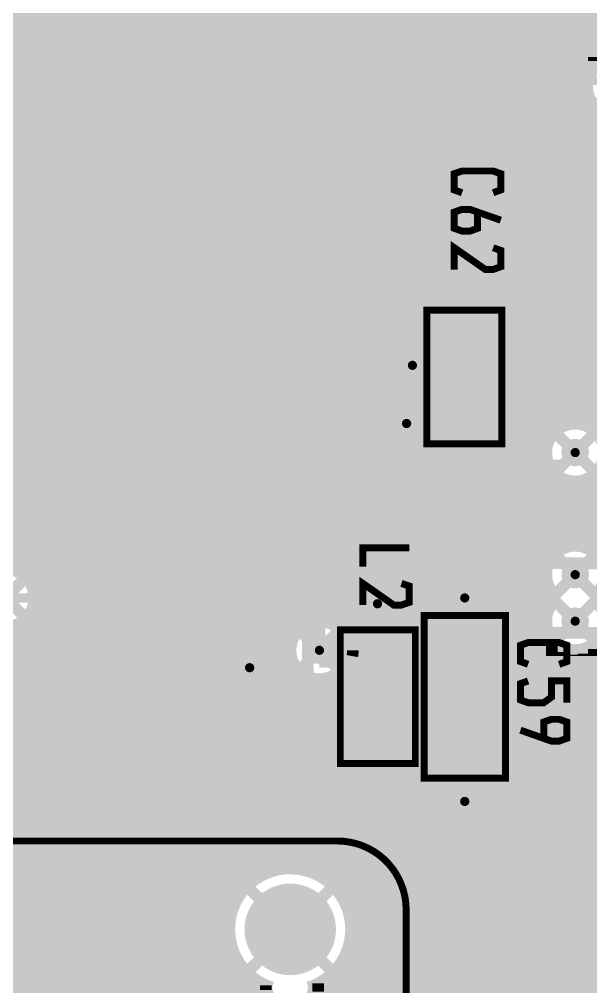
# Model space of a CAD drawing. Extents: x -11 to 221, y -93 to 178.
# Drawn here: x 133.14 to 145.63, y 63.52 to 84.65 of the extents above; entities that cross this region are included whole.
import ezdxf

# ---------------------------------------------------------------- set-up
doc = ezdxf.new("R2010")
doc.units = 0
doc.header["$MEASUREMENT"] = 0
doc.layers.get('0').update_dxf_attribs({"linetype": 'CONTINUOUS'})
for name, color, linetype in [('26-349-0_BOT', 7, 'CONTINUOUS'), ('26-349-0_DRD', 7, 'CONTINUOUS'), ('26-349-0_DRL', 2, 'CONTINUOUS'), ('26-349-0_IN1', 3, 'CONTINUOUS'), ('26-349-0_IN2', 5, 'CONTINUOUS'), ('26-349-0_SMB', 10, 'CONTINUOUS'), ('26-349-0_SMT', 14, 'CONTINUOUS'), ('26-349-0_SPT', 9, 'CONTINUOUS'), ('26-349-0_SST', 12, 'CONTINUOUS'), ('26-349-0_TOP', 11, 'CONTINUOUS'), ('THRUHOLE_TAP', 15, 'CONTINUOUS')]:
    doc.layers.add(name, color=color, linetype=linetype)

# ---------------------------------------------------------------- blocks, each defined once
blk = doc.blocks.new('ROUND_2')
at = {"const_width": 0.99949}
blk.add_lwpolyline([(-0.499744, 0, 1), (0.499744, 0, 1)], format="xyb", close=True, dxfattribs=at)
blk = doc.blocks.new('ROUND_78')
at = {"const_width": 0.29972}
blk.add_lwpolyline([(-0.14986, 0, 1), (0.14986, 0, 1)], format="xyb", close=True, dxfattribs=at)
blk = doc.blocks.new('ROUND_82')
at = {"const_width": 0.29972}
blk.add_lwpolyline([(-0.14986, 0, 1), (0.14986, 0, 1)], format="xyb", close=True, dxfattribs=at)
blk = doc.blocks.new('ROUND_96')
at = {"const_width": 0.50038}
blk.add_lwpolyline([(-0.25019, 0, 1), (0.25019, 0, 1)], format="xyb", close=True, dxfattribs=at)
blk = doc.blocks.new('ROUND_101')
at = {"const_width": 0.10033}
blk.add_lwpolyline([(-0.050164, 0, 1), (0.050164, 0, 1)], format="xyb", close=True, dxfattribs=at)
blk = doc.blocks.new('ROUND_102')
at = {"const_width": 0.10033}
blk.add_lwpolyline([(-0.050164, 0, 1), (0.050164, 0, 1)], format="xyb", close=True, dxfattribs=at)
blk = doc.blocks.new('ROUND_83')
at = {"const_width": 0.29972}
blk.add_lwpolyline([(-0.14986, 0, 1), (0.14986, 0, 1)], format="xyb", close=True, dxfattribs=at)
blk = doc.blocks.new('RECTANGLE_3')
blk.add_solid([(0.4826, 0.4064), (0.4826, -0.4064), (-0.4826, 0.4064), (-0.4826, -0.4064)])
blk = doc.blocks.new('RECTANGLE_5')
blk.add_solid([(0.63627, 0.51308), (0.63627, -0.51308), (-0.63627, 0.51308), (-0.63627, -0.51308)])
blk = doc.blocks.new('ROUND_88')
at = {"const_width": 0.10033}
blk.add_lwpolyline([(-0.050164, 0, 1), (0.050164, 0, 1)], format="xyb", close=True, dxfattribs=at)
blk = doc.blocks.new('ROUND_90')
at = {"const_width": 0.50038}
blk.add_lwpolyline([(-0.25019, 0, 1), (0.25019, 0, 1)], format="xyb", close=True, dxfattribs=at)

msp = doc.modelspace()

# ---------------------------------------------------------------- linework, layer by layer
at = {"layer": '26-349-0_BOT', "const_width": 0.2032}
for points in [[(86.106, 83.947), (86.614, 84.455), (150.622, 84.455), (150.749, 84.328)], [(148.8694, 78.232), (148.844, 78.232), (146.177, 80.899), (104.394, 80.899), (104.267, 81.026), (83.8454, 81.026), (80.9752, 83.8962)], [(156.972, 82.296), (151.892, 82.296), (150.241, 83.947), (90.551, 83.947), (89.789, 83.185)], [(159.131, 79.629), (149.606, 79.629), (147.32, 81.915), (114.681, 81.915), (113.157, 83.439), (95.631, 83.439), (95.758, 83.312)], [(119.253, 83.312), (146.177, 83.312), (146.177, 83.185)], [(157.226, 78.486), (149.86, 78.486), (146.939, 81.407), (114.3, 81.407), (112.776, 82.931), (112.776, 82.804)], [(156.337, 77.47), (148.59, 77.47), (145.669, 80.391), (103.505, 80.391)], [(156.337, 76.581), (148.463, 76.581), (145.161, 79.883), (104.14, 79.883), (103.886, 79.629), (94.615, 79.629)], [(145.288, 75.184), (145.034, 74.93), (131.318, 74.93), (130.683, 74.295), (84.455, 74.295), (83.82, 73.66)], [(149.479, 74.041), (149.352, 74.041), (148.844, 73.533), (146.05, 73.533), (145.161, 74.422), (131.445, 74.422), (130.81, 73.787), (85.344, 73.787), (84.455, 72.898)], [(85.09, 72.39), (85.979, 73.279), (130.937, 73.279), (131.572, 73.914), (145.034, 73.914), (146.304, 72.644), (148.971, 72.644), (149.479, 73.152)], [(128.524, 72.644), (130.937, 72.644), (131.445, 73.152), (144.653, 73.152), (145.288, 72.517)], [(127.635, 72.009), (130.937, 72.009), (131.572, 72.644), (144.145, 72.644), (145.288, 71.501)], [(148.971, 71.628), (148.209, 70.866), (140.97, 70.866), (139.7, 72.136), (133.477, 72.136), (133.35, 72.009), (132.842, 72.009)], [(153.924, 71.501), (149.86, 71.501), (147.193, 68.834), (81.28, 68.834)], [(139.7, 70.866), (139.954, 70.866), (140.462, 70.358), (147.32, 70.358), (147.447, 70.231)], [(94.869, 67.818), (142.24, 67.818), (142.748, 68.326), (151.384, 68.326), (152.019, 67.691)], [(85.725, 66.929), (143.129, 66.929), (144.018, 67.818), (149.733, 67.818), (151.384, 66.167)]]:
    msp.add_lwpolyline(points, dxfattribs=at)
at = {"layer": '26-349-0_DRD', "const_width": 0.254}
for points in [[(144.907, 84.455), (144.907, 81.915)], [(147.447, 84.455), (144.907, 84.455)], [(147.447, 84.455), (144.907, 81.915)], [(147.447, 81.915), (144.907, 84.455)], [(144.907, 81.915), (147.447, 81.915)], [(140.462, 78.359), (140.462, 75.819)], [(143.002, 78.359), (140.462, 78.359)], [(143.002, 78.359), (140.462, 75.819)], [(143.002, 75.819), (140.462, 78.359)], [(143.002, 75.819), (143.002, 78.359)], [(140.335, 77.089), (140.335, 74.549)], [(142.875, 77.089), (140.335, 77.089)], [(142.875, 77.089), (140.335, 74.549)], [(142.875, 74.549), (140.335, 77.089)], [(142.875, 74.549), (142.875, 77.089)], [(144.018, 76.454), (144.018, 73.914)], [(146.558, 76.454), (144.018, 76.454)], [(146.558, 76.454), (144.018, 73.914)], [(146.558, 73.914), (144.018, 76.454)], [(140.462, 75.819), (143.002, 75.819)], [(140.335, 74.549), (142.875, 74.549)], [(144.018, 73.914), (146.558, 73.914)], [(144.018, 73.787), (144.018, 71.247)], [(146.558, 73.787), (144.018, 73.787)], [(146.558, 73.787), (144.018, 71.247)], [(146.558, 71.247), (144.018, 73.787)], [(134.112, 73.279), (131.572, 73.279)], [(134.112, 73.279), (131.572, 70.739)], [(134.112, 70.739), (131.572, 73.279)], [(134.112, 70.739), (134.112, 73.279)], [(141.605, 73.279), (141.605, 70.739)], [(144.145, 73.279), (141.605, 73.279)], [(144.145, 73.279), (141.605, 70.739)], [(144.145, 70.739), (141.605, 73.279)], [(141.605, 73.279), (141.605, 70.739)], [(144.145, 73.279), (141.605, 73.279)], [(144.145, 73.279), (141.605, 70.739)], [(144.145, 70.739), (141.605, 73.279)], [(141.605, 73.279), (141.605, 70.739)], [(144.145, 73.279), (141.605, 73.279)], [(144.145, 73.279), (141.605, 70.739)], [(144.145, 70.739), (141.605, 73.279)], [(144.145, 70.739), (144.145, 73.279)], [(144.145, 70.739), (144.145, 73.279)], [(144.145, 70.739), (144.145, 73.279)], [(139.7, 73.152), (139.7, 70.612)], [(142.24, 73.152), (139.7, 73.152)], [(142.24, 73.152), (139.7, 70.612)], [(142.24, 70.612), (139.7, 73.152)], [(142.24, 70.612), (142.24, 73.152)], [(144.018, 72.771), (144.018, 70.231)], [(146.558, 72.771), (144.018, 72.771)], [(146.558, 72.771), (144.018, 70.231)], [(146.558, 70.231), (144.018, 72.771)], [(138.43, 72.136), (138.43, 69.596)], [(140.97, 72.136), (138.43, 72.136)], [(140.97, 72.136), (138.43, 69.596)], [(140.97, 69.596), (138.43, 72.136)], [(140.97, 69.596), (140.97, 72.136)], [(136.906, 71.755), (136.906, 69.215)], [(139.446, 71.755), (136.906, 71.755)], [(139.446, 71.755), (136.906, 69.215)], [(139.446, 69.215), (136.906, 71.755)], [(136.906, 71.755), (136.906, 69.215)], [(139.446, 71.755), (136.906, 71.755)], [(139.446, 71.755), (136.906, 69.215)], [(139.446, 69.215), (136.906, 71.755)], [(139.446, 69.215), (139.446, 71.755)], [(139.446, 69.215), (139.446, 71.755)], [(144.018, 71.247), (146.558, 71.247)], [(131.572, 70.739), (134.112, 70.739)], [(141.605, 70.739), (144.145, 70.739)], [(141.605, 70.739), (144.145, 70.739)], [(141.605, 70.739), (144.145, 70.739)], [(139.7, 70.612), (142.24, 70.612)], [(144.018, 70.231), (146.558, 70.231)], [(138.43, 69.596), (140.97, 69.596)], [(136.906, 69.215), (139.446, 69.215)], [(136.906, 69.215), (139.446, 69.215)], [(141.605, 68.834), (141.605, 66.294)], [(144.145, 68.834), (141.605, 68.834)], [(144.145, 68.834), (141.605, 66.294)], [(144.145, 66.294), (141.605, 68.834)], [(141.605, 68.834), (141.605, 66.294)], [(144.145, 68.834), (141.605, 68.834)], [(144.145, 68.834), (141.605, 66.294)], [(144.145, 66.294), (141.605, 68.834)], [(144.145, 66.294), (144.145, 68.834)], [(144.145, 66.294), (144.145, 68.834)], [(141.605, 66.294), (144.145, 66.294)], [(141.605, 66.294), (144.145, 66.294)], [(139.06246, 65.405), (138.42746, 64.77)], [(139.69746, 64.77), (139.06246, 65.405)], [(138.42746, 64.77), (139.06246, 64.135)], [(139.06246, 64.135), (139.69746, 64.77)]]:
    msp.add_lwpolyline(points, dxfattribs=at)
at = {"layer": '26-349-0_IN1', "const_width": 0.254}
for points in [[(134.5184, 103.94188), (134.5184, 51.562)], [(134.747, 103.94188), (134.747, 51.562)], [(134.9756, 103.93934), (134.9756, 51.562)], [(135.2042, 103.93934), (135.2042, 51.562)], [(135.4328, 103.93934), (135.4328, 51.562)], [(135.6614, 103.93934), (135.6614, 51.562)], [(135.89, 103.93934), (135.89, 51.562)], [(136.1186, 103.93934), (136.1186, 51.562)], [(136.3472, 103.93934), (136.3472, 51.562)], [(136.5758, 103.9368), (136.5758, 51.562)], [(136.8044, 103.9368), (136.8044, 51.562)], [(137.033, 103.9368), (137.033, 51.562)], [(137.2616, 103.9368), (137.2616, 51.562)], [(137.4902, 103.9368), (137.4902, 51.562)], [(137.7188, 103.9368), (137.7188, 65.2653)], [(137.9474, 103.9368), (137.9474, 65.66916)], [(138.176, 103.9368), (138.176, 65.89522)], [(138.4046, 101.53904), (138.4046, 66.04254)], [(138.6332, 101.26218), (138.6332, 66.13652)], [(138.8618, 101.15042), (138.8618, 66.18732)], [(134.2898, 99.72802), (134.2898, 51.562)], [(134.0612, 93.92158), (134.0612, 51.562)], [(133.1468, 93.70822), (133.1468, 72.67448)], [(133.8326, 93.72092), (133.8326, 51.562)], [(133.3754, 93.6371), (133.3754, 72.50938)], [(133.604, 93.63964), (133.604, 51.562)], [(139.065, 84.963), (139.065, 71.22922)], [(139.065, 84.709), (82.3468, 84.709)], [(139.065, 84.4804), (86.60638, 84.4804)], [(139.065, 84.2518), (86.77148, 84.2518)], [(139.065, 84.0232), (119.42318, 84.0232)], [(139.065, 83.7946), (119.80164, 83.7946)], [(140.208, 83.82), (140.208, 71.39178)], [(145.81378, 83.82), (140.208, 83.82)], [(145.73758, 83.7692), (140.208, 83.7692)], [(140.4366, 83.82), (140.4366, 70.739)], [(140.6652, 83.82), (140.6652, 70.739)], [(140.8938, 83.82), (140.8938, 75.98918)], [(141.1224, 83.82), (141.1224, 76.36764)], [(141.351, 83.82), (141.351, 76.5048)], [(141.5796, 83.82), (141.5796, 76.55052)], [(141.8082, 83.82), (141.8082, 76.52004)], [(142.0368, 83.82), (142.0368, 76.40828)], [(142.2654, 83.82), (142.2654, 76.13396)], [(142.494, 83.82), (142.494, 70.739)], [(142.7226, 83.82), (142.7226, 70.739)], [(142.9512, 83.82), (142.9512, 70.739)], [(143.1798, 83.82), (143.1798, 70.739)], [(143.4084, 83.82), (143.4084, 70.739)], [(143.637, 83.82), (143.637, 70.739)], [(143.8656, 83.82), (143.8656, 70.739)], [(144.0942, 83.82), (144.0942, 70.739)], [(144.3228, 83.82), (144.3228, 70.739)], [(144.5514, 83.82), (144.5514, 70.739)], [(144.78, 83.82), (144.78, 75.70978)], [(145.0086, 83.82), (145.0086, 75.85964)], [(145.2372, 83.82), (145.2372, 75.91298)], [(145.4658, 83.82), (145.4658, 83.35518)], [(145.6944, 83.82), (145.6944, 83.73364)], [(139.065, 83.566), (119.9388, 83.566)], [(145.53692, 83.5406), (140.208, 83.5406)], [(139.065, 83.3374), (119.98452, 83.3374)], [(145.45564, 83.312), (140.208, 83.312)], [(139.065, 83.1088), (119.95404, 83.1088)], [(145.4531, 83.0834), (140.208, 83.0834)], [(145.4658, 83.01228), (145.4658, 75.89266)], [(139.065, 82.8802), (119.84228, 82.8802)], [(145.52422, 82.8548), (140.208, 82.8548)], [(139.065, 82.6516), (119.56796, 82.6516)], [(145.70456, 82.6262), (140.208, 82.6262)], [(145.6944, 82.63382), (145.6944, 75.79106)], [(139.065, 82.423), (113.40084, 82.423)], [(156.2481, 82.3976), (140.208, 82.3976)], [(139.065, 82.1944), (113.17986, 82.1944)], [(156.25064, 82.169), (140.208, 82.169)], [(139.065, 81.9658), (92.88018, 81.9658)], [(156.33192, 81.9404), (140.208, 81.9404)], [(139.065, 81.7372), (78.486, 81.7372)], [(156.53258, 81.7118), (140.208, 81.7118)], [(139.065, 81.5086), (78.486, 81.5086)], [(164.973, 81.4832), (140.208, 81.4832)], [(139.065, 81.28), (82.81924, 81.28)], [(164.973, 81.2546), (140.208, 81.2546)], [(139.065, 81.0514), (103.81996, 81.0514)], [(164.973, 81.026), (140.208, 81.026)], [(139.065, 80.8228), (104.09428, 80.8228)], [(164.973, 80.7974), (140.208, 80.7974)], [(139.065, 80.5942), (104.20604, 80.5942)], [(139.065, 80.3656), (104.23652, 80.3656)], [(164.973, 80.5688), (140.208, 80.5688)], [(158.95828, 80.3402), (140.208, 80.3402)], [(139.065, 80.137), (104.1908, 80.137)], [(158.57982, 80.1116), (140.208, 80.1116)], [(139.065, 79.9084), (104.05364, 79.9084)], [(158.4452, 79.883), (140.208, 79.883)], [(139.065, 79.6798), (103.67518, 79.6798)], [(158.39948, 79.6544), (140.208, 79.6544)], [(139.065, 79.4512), (95.32366, 79.4512)], [(158.42742, 79.4258), (140.208, 79.4258)], [(139.065, 79.2226), (95.22206, 79.2226)], [(157.05328, 79.1972), (140.208, 79.1972)], [(139.065, 78.994), (94.97822, 78.994)], [(156.67482, 78.9686), (140.208, 78.9686)], [(139.065, 78.7654), (79.98206, 78.7654)], [(148.34362, 78.74), (140.208, 78.74)], [(139.065, 78.5368), (109.347, 78.5368)], [(148.19376, 78.5114), (140.208, 78.5114)], [(139.065, 78.3082), (109.6645, 78.3082)], [(148.14042, 78.2828), (140.208, 78.2828)], [(139.065, 78.0796), (109.78642, 78.0796)], [(148.1582, 78.0542), (140.208, 78.0542)], [(139.065, 77.851), (109.82452, 77.851)], [(139.065, 77.6224), (109.78642, 77.6224)], [(148.2598, 77.8256), (140.208, 77.8256)], [(148.50618, 77.597), (140.208, 77.597)], [(139.065, 77.3938), (109.6645, 77.3938)], [(155.6131, 77.3684), (140.208, 77.3684)], [(139.065, 77.1652), (109.347, 77.1652)], [(155.68422, 77.1398), (140.208, 77.1398)], [(139.065, 76.9366), (94.21876, 76.9366)], [(155.68422, 76.9112), (140.208, 76.9112)], [(139.065, 76.708), (94.49308, 76.708)], [(155.6131, 76.6826), (140.208, 76.6826)], [(139.065, 76.4794), (94.60484, 76.4794)], [(141.24178, 76.454), (140.208, 76.454)], [(148.86178, 76.454), (141.96822, 76.454)], [(139.065, 76.2508), (94.63532, 76.2508)], [(140.9954, 76.2254), (140.208, 76.2254)], [(148.6154, 76.2254), (142.21206, 76.2254)], [(139.065, 76.0222), (94.5896, 76.0222)], [(140.8938, 75.9968), (140.208, 75.9968)], [(148.5138, 75.9968), (142.31366, 75.9968)], [(139.065, 75.7936), (94.45244, 75.7936)], [(140.87602, 75.7682), (140.208, 75.7682)], [(144.84858, 75.7682), (142.33398, 75.7682)], [(148.49602, 75.7682), (145.72742, 75.7682)], [(139.065, 75.565), (94.07398, 75.565)], [(140.92936, 75.5396), (140.208, 75.5396)], [(140.8938, 75.64628), (140.8938, 70.739)], [(144.64792, 75.5396), (142.28064, 75.5396)], [(139.065, 75.3364), (83.37296, 75.3364)], [(141.07922, 75.311), (140.208, 75.311)], [(144.56664, 75.311), (142.13078, 75.311)], [(142.2654, 75.50404), (142.2654, 70.739)], [(139.065, 75.1078), (83.64728, 75.1078)], [(141.1224, 75.26782), (141.1224, 70.739)], [(141.351, 75.1332), (141.351, 70.739)], [(141.5796, 75.08748), (141.5796, 70.739)], [(141.8082, 75.11542), (141.8082, 70.739)], [(142.0368, 75.22718), (142.0368, 70.739)], [(139.065, 74.8792), (83.75904, 74.8792)], [(144.5641, 75.0824), (140.208, 75.0824)], [(144.63522, 74.8538), (140.208, 74.8538)], [(139.065, 74.6506), (83.78952, 74.6506)], [(144.81556, 74.6252), (140.208, 74.6252)], [(144.78, 74.65822), (144.78, 73.04278)], [(145.0086, 74.50836), (145.0086, 73.19264)], [(145.2372, 74.45502), (145.2372, 73.24598)], [(145.4658, 74.4728), (145.4658, 73.22566)], [(145.6944, 74.5744), (145.6944, 73.12406)], [(139.065, 74.422), (83.7438, 74.422)], [(148.47062, 74.3966), (140.208, 74.3966)], [(139.065, 74.1934), (84.32038, 74.1934)], [(148.75764, 74.168), (140.208, 74.168)], [(139.065, 73.9648), (84.48548, 73.9648)], [(148.7551, 73.9394), (140.208, 73.9394)], [(139.065, 73.7362), (84.54644, 73.7362)], [(148.82622, 73.7108), (140.208, 73.7108)], [(139.065, 73.5076), (84.85886, 73.5076)], [(148.82622, 73.4822), (140.208, 73.4822)], [(139.065, 73.279), (128.88722, 73.279)], [(148.7551, 73.2536), (140.208, 73.2536)], [(139.065, 73.0504), (129.13106, 73.0504)], [(144.76222, 73.025), (140.208, 73.025)], [(139.065, 72.8218), (129.23266, 72.8218)], [(144.61236, 72.7964), (140.208, 72.7964)], [(139.065, 72.5932), (133.28142, 72.5932)], [(144.55902, 72.5678), (140.208, 72.5678)], [(139.065, 72.3646), (133.48208, 72.3646)], [(144.5768, 72.3392), (140.208, 72.3392)], [(139.065, 72.136), (133.56082, 72.136)], [(144.6784, 72.1106), (140.208, 72.1106)], [(139.065, 71.9074), (133.5659, 71.9074)], [(144.66316, 71.882), (140.208, 71.882)], [(133.3754, 71.50862), (133.3754, 51.562)], [(139.065, 71.6788), (133.49478, 71.6788)], [(144.57172, 71.6534), (140.208, 71.6534)], [(133.1468, 71.34352), (133.1468, 51.562)], [(139.065, 71.4502), (133.31444, 71.4502)], [(144.55902, 71.4248), (140.208, 71.4248)], [(139.05992, 71.2216), (122.70486, 71.2216)], [(144.62252, 71.1962), (140.35278, 71.1962)], [(138.97864, 70.993), (122.92584, 70.993)], [(144.78762, 70.9676), (140.4239, 70.9676)], [(144.78, 70.97522), (144.78, 70.739)], [(145.6944, 70.8914), (145.6944, 70.739)], [(138.9761, 70.7644), (123.01728, 70.7644)], [(146.92122, 70.739), (140.41882, 70.739)], [(145.0086, 70.82536), (145.0086, 70.739)], [(145.2372, 70.77202), (145.2372, 70.739)], [(145.4658, 70.7898), (145.4658, 70.739)], [(139.04722, 70.5358), (123.02744, 70.5358)], [(139.065, 70.50278), (139.065, 66.20002)], [(139.065, 70.3072), (122.96648, 70.3072)], [(139.065, 70.0786), (122.80138, 70.0786)], [(146.72564, 70.104), (139.954, 70.104)], [(139.954, 70.104), (139.954, 65.89014)], [(146.73072, 70.0786), (139.954, 70.0786)], [(140.0048, 70.104), (140.0048, 65.84696)], [(140.2334, 70.104), (140.2334, 65.59296)], [(140.462, 70.104), (140.462, 65.06718)], [(140.6906, 70.104), (140.6906, 51.562)], [(140.9192, 70.104), (140.9192, 51.562)], [(141.1478, 70.104), (141.1478, 51.562)], [(141.3764, 70.104), (141.3764, 51.562)], [(141.605, 70.104), (141.605, 51.562)], [(141.8336, 70.104), (141.8336, 51.562)], [(142.0622, 70.104), (142.0622, 51.562)], [(142.2908, 70.104), (142.2908, 68.00342)], [(142.5194, 70.104), (142.5194, 68.20408)], [(142.748, 70.104), (142.748, 68.28282)], [(142.9766, 70.104), (142.9766, 68.2879)], [(143.2052, 70.104), (143.2052, 68.21678)], [(143.4338, 70.104), (143.4338, 68.03644)], [(143.6624, 70.104), (143.6624, 51.562)], [(143.891, 70.104), (143.891, 51.562)], [(144.1196, 70.104), (144.1196, 51.562)], [(144.3482, 70.104), (144.3482, 51.562)], [(144.5768, 70.104), (144.5768, 51.562)], [(144.8054, 70.104), (144.8054, 51.562)], [(145.034, 70.104), (145.034, 51.562)], [(145.2626, 70.104), (145.2626, 51.562)], [(145.4912, 70.104), (145.4912, 51.562)], [(145.7198, 70.104), (145.7198, 51.562)], [(139.065, 69.85), (78.486, 69.85)], [(146.82216, 69.85), (139.954, 69.85)], [(139.065, 69.6214), (78.486, 69.6214)], [(147.04314, 69.6214), (139.954, 69.6214)], [(139.065, 69.3928), (81.75244, 69.3928)], [(147.32, 69.3928), (139.954, 69.3928)], [(139.065, 69.1642), (81.93278, 69.1642)], [(147.32, 69.1642), (139.954, 69.1642)], [(139.065, 68.9356), (82.0039, 68.9356)], [(147.32, 68.9356), (139.954, 68.9356)], [(139.065, 68.707), (81.99882, 68.707)], [(147.32, 68.707), (139.954, 68.707)], [(139.065, 68.4784), (95.18396, 68.4784)], [(147.32, 68.4784), (139.954, 68.4784)], [(139.065, 68.2498), (95.45828, 68.2498)], [(142.621, 68.2498), (139.954, 68.2498)], [(147.32, 68.2498), (143.129, 68.2498)], [(139.065, 68.0212), (95.57004, 68.0212)], [(142.3035, 68.0212), (139.954, 68.0212)], [(147.32, 68.0212), (143.4465, 68.0212)], [(139.065, 67.7926), (95.60052, 67.7926)], [(142.17904, 67.7926), (139.954, 67.7926)], [(147.32, 67.7926), (143.56842, 67.7926)], [(139.065, 67.564), (95.5548, 67.564)], [(142.14348, 67.564), (139.954, 67.564)], [(147.32, 67.564), (143.60652, 67.564)], [(139.065, 67.3354), (95.41764, 67.3354)], [(142.17904, 67.3354), (139.954, 67.3354)], [(147.32, 67.3354), (143.56842, 67.3354)], [(139.065, 67.1068), (95.03918, 67.1068)], [(142.3035, 67.1068), (139.954, 67.1068)], [(142.2908, 67.12458), (142.2908, 51.562)], [(143.4338, 67.09156), (143.4338, 51.562)], [(147.32, 67.1068), (143.4465, 67.1068)], [(139.065, 66.8782), (86.45398, 66.8782)], [(142.621, 66.8782), (139.954, 66.8782)], [(142.5194, 66.92392), (142.5194, 51.562)], [(147.32, 66.8782), (143.129, 66.8782)], [(143.2052, 66.91122), (143.2052, 51.562)], [(139.065, 66.6496), (86.40064, 66.6496)], [(147.32, 66.6496), (139.954, 66.6496)], [(142.748, 66.84264), (142.748, 51.562)], [(142.9766, 66.8401), (142.9766, 51.562)], [(139.065, 66.421), (86.25078, 66.421)], [(147.32, 66.421), (139.954, 66.421)], [(138.89736, 66.1924), (78.486, 66.1924)], [(147.32, 66.1924), (139.954, 66.1924)], [(138.26998, 65.9638), (78.486, 65.9638)], [(147.32, 65.9638), (139.954, 65.9638)], [(138.00328, 65.7352), (126.66218, 65.7352)], [(147.32, 65.7352), (140.1191, 65.7352)], [(137.8331, 65.5066), (127.04064, 65.5066)], [(147.32, 65.5066), (140.28928, 65.5066)], [(137.72388, 65.278), (127.1778, 65.278)], [(147.32, 65.278), (140.3985, 65.278)], [(137.65784, 65.0494), (127.22352, 65.0494)], [(147.32, 65.0494), (140.46454, 65.0494)], [(137.6299, 64.8208), (127.19304, 64.8208)], [(147.32, 64.8208), (140.49248, 64.8208)], [(137.64006, 64.5922), (127.08128, 64.5922)], [(147.32, 64.5922), (140.48232, 64.5922)], [(137.68832, 64.3636), (126.80696, 64.3636)], [(147.32, 64.3636), (140.43406, 64.3636)], [(140.462, 64.47282), (140.462, 62.52718)], [(137.77722, 64.135), (125.1966, 64.135)], [(137.7188, 64.27216), (137.7188, 62.7253)], [(147.32, 64.135), (140.34516, 64.135)], [(137.91946, 63.9064), (125.11024, 63.9064)], [(149.352, 63.9064), (140.20292, 63.9064)], [(140.2334, 63.94704), (140.2334, 63.05296)], [(138.13536, 63.6778), (124.97308, 63.6778)], [(137.9474, 63.87084), (137.9474, 63.12916)], [(149.31898, 63.6778), (139.98702, 63.6778)], [(140.0048, 63.69304), (140.0048, 63.30696)], [(138.176, 63.64478), (138.176, 63.35522)], [(139.954, 63.64986), (139.954, 63.35014)], [(138.31062, 63.4492), (124.76226, 63.4492)], [(149.35962, 63.4492), (139.954, 63.4492)]]:
    msp.add_lwpolyline(points, dxfattribs=at)
for points in [[(145.81378, 83.82, 0.2690272), (145.44546, 83.185)], [(145.44548, 83.185, 0.4142136), (146.177, 82.45348)], [(141.605, 76.55052, 0.4142136), (140.87348, 75.819)], [(142.33652, 75.819, 0.4142136), (141.605, 76.55052)], [(140.87348, 75.819, 0.4142136), (141.605, 75.08748)], [(141.605, 75.08748, 0.4142136), (142.33652, 75.819)], [(145.288, 75.91552, 0.4142136), (144.55648, 75.184)], [(146.01952, 75.184, 0.4142136), (145.288, 75.91552)], [(144.55648, 75.184, 0.4142136), (145.288, 74.45248)], [(145.288, 74.45248, 0.4142136), (146.01952, 75.184)], [(145.288, 73.24852, 0.4142136), (144.55648, 72.517)], [(146.01952, 72.517, 0.4142136), (145.288, 73.24852)], [(133.57352, 72.009, 0.4142136), (132.842, 72.74052)], [(144.55648, 72.517, 0.1944463), (144.76192, 72.00871)], [(132.842, 71.27748, 0.4142136), (133.57352, 72.009)], [(144.76222, 72.009, 0.1944467), (144.5569, 71.501)], [(144.55648, 71.501, 0.4142136), (145.288, 70.76948)], [(145.288, 70.76948, 0.4142136), (146.01952, 71.501)], [(140.43152, 70.866, 0.2033861), (140.20829, 71.39208)], [(139.065, 71.22922, 0.1306297), (138.96846, 70.866)], [(138.96848, 70.866, 0.1306298), (139.06502, 70.50279)], [(140.41882, 70.739, 0.0437463), (140.42995, 70.866)], [(142.875, 68.29552, 0.4142136), (142.14348, 67.564)], [(143.60652, 67.564, 0.4142136), (142.875, 68.29552)], [(142.14348, 67.564, 0.4142136), (142.875, 66.83248)], [(142.875, 66.83248, 0.4142136), (143.60652, 67.564)], [(139.06246, 66.20256, 0.4142136), (137.6299, 64.77)], [(140.49248, 64.77, 0.2284938), (139.953, 65.88888)], [(137.6299, 64.77, 0.279372), (138.39952, 63.5)], [(139.954, 63.64986, 0.2284937), (140.49409, 64.77)], [(138.39952, 63.5, 0.2793719), (137.6299, 62.23)]]:
    msp.add_lwpolyline(points, format="xyb", dxfattribs=at)
at = {"layer": '26-349-0_IN2', "const_width": 0.254}
for points in [[(133.0452, 112.141), (133.0452, 72.6059)], [(133.2738, 112.141), (133.2738, 72.4662)], [(134.6454, 112.141), (134.6454, 52.959)], [(134.874, 112.141), (134.874, 52.959)], [(135.1026, 112.141), (135.1026, 52.959)], [(135.3312, 112.141), (135.3312, 52.959)], [(135.5598, 112.141), (135.5598, 52.959)], [(135.7884, 112.141), (135.7884, 52.959)], [(136.017, 112.141), (136.017, 52.959)], [(136.2456, 112.141), (136.2456, 52.959)], [(136.4742, 112.141), (136.4742, 52.959)], [(136.7028, 112.141), (136.7028, 52.959)], [(136.9314, 112.141), (136.9314, 52.959)], [(137.16, 112.141), (137.16, 52.959)], [(137.3886, 112.141), (137.3886, 52.959)], [(137.6172, 112.141), (137.6172, 70.77456)], [(139.9032, 112.141), (139.9032, 71.4629)], [(140.1318, 112.141), (140.1318, 71.3232)], [(140.3604, 112.141), (140.3604, 72.03948)], [(140.589, 112.141), (140.589, 72.38238)], [(140.8176, 112.141), (140.8176, 72.4916)], [(141.0462, 112.141), (141.0462, 72.50684)], [(141.2748, 112.141), (141.2748, 77.5208)], [(141.5034, 112.141), (141.5034, 77.67574)], [(141.732, 112.141), (141.732, 77.71892)], [(141.9606, 112.141), (141.9606, 77.67574)], [(142.1892, 112.141), (142.1892, 77.5208)], [(142.4178, 112.141), (142.4178, 72.4408)], [(142.6464, 112.141), (142.6464, 72.59574)], [(142.875, 112.141), (142.875, 72.63892)], [(143.1036, 112.141), (143.1036, 72.59574)], [(143.3322, 112.141), (143.3322, 72.4408)], [(143.5608, 112.141), (143.5608, 52.959)], [(143.7894, 112.141), (143.7894, 52.959)], [(144.018, 112.141), (144.018, 52.959)], [(144.2466, 112.141), (144.2466, 52.959)], [(144.4752, 112.141), (144.4752, 52.959)], [(144.7038, 112.141), (144.7038, 75.42022)], [(144.9324, 112.141), (144.9324, 75.7047)], [(145.161, 112.141), (145.161, 75.80122)], [(145.3896, 112.141), (145.3896, 75.8063)], [(145.6182, 112.141), (145.6182, 83.47456)], [(133.5024, 109.8296), (133.5024, 52.959)], [(134.4168, 109.77626), (134.4168, 52.959)], [(137.8458, 109.74578), (137.8458, 71.02094)], [(133.731, 109.65942), (133.731, 52.959)], [(133.9596, 109.60608), (133.9596, 52.959)], [(134.1882, 109.6391), (134.1882, 52.959)], [(138.0744, 109.4613), (138.0744, 71.1073)], [(138.303, 109.36478), (138.303, 71.10222)], [(139.6746, 105.75798), (139.6746, 71.49592)], [(138.5316, 105.58272), (138.5316, 71.0057)], [(138.7602, 105.36682), (138.7602, 70.72122)], [(139.2174, 105.30586), (139.2174, 71.26986)], [(139.446, 105.41508), (139.446, 71.44258)], [(138.9888, 105.29316), (138.9888, 66.09842)], [(150.2283, 84.6836), (82.22488, 84.6836)], [(150.13178, 84.455), (86.47684, 84.455)], [(150.1267, 84.2264), (86.66988, 84.2264)], [(150.21306, 83.9978), (86.73338, 83.9978)], [(145.94078, 83.7692), (119.6848, 83.7692)], [(145.6563, 83.5406), (119.83974, 83.5406)], [(145.55978, 83.312), (119.88292, 83.312)], [(145.5547, 83.0834), (119.83974, 83.0834)], [(145.64106, 82.8548), (119.6848, 82.8548)], [(145.6182, 82.8929), (145.6182, 75.71994)], [(145.8849, 82.6262), (113.38052, 82.6262)], [(156.3497, 82.3976), (113.25606, 82.3976)], [(156.35478, 82.169), (75.40498, 82.169)], [(156.4513, 81.9404), (75.18908, 81.9404)], [(156.73578, 81.7118), (72.009, 81.7118)], [(174.117, 81.4832), (72.009, 81.4832)], [(174.117, 81.2546), (72.009, 81.2546)], [(174.117, 81.026), (72.009, 81.026)], [(174.117, 80.7974), (103.98506, 80.7974)], [(174.117, 80.5688), (104.10952, 80.5688)], [(174.117, 80.3402), (104.13238, 80.3402)], [(158.7246, 80.1116), (104.06888, 80.1116)], [(158.55442, 79.883), (103.87584, 79.883)], [(158.50108, 79.6544), (95.24492, 79.6544)], [(158.5341, 79.4258), (95.2119, 79.4258)], [(158.67126, 79.1972), (95.0722, 79.1972)], [(156.8196, 78.9686), (72.009, 78.9686)], [(148.49602, 78.74), (93.08084, 78.74)], [(148.30552, 78.5114), (93.27388, 78.5114)], [(148.24202, 78.2828), (93.33738, 78.2828)], [(148.26488, 78.0542), (93.31452, 78.0542)], [(148.3868, 77.8256), (124.3584, 77.8256)], [(141.35862, 77.597), (124.50572, 77.597)], [(155.71978, 77.597), (142.10284, 77.597)], [(141.16812, 77.3684), (124.54382, 77.3684)], [(155.7147, 77.3684), (142.29588, 77.3684)], [(141.10462, 77.1398), (124.4981, 77.1398)], [(155.80106, 77.1398), (142.35938, 77.1398)], [(141.12748, 76.9112), (124.33554, 76.9112)], [(155.80106, 76.9112), (142.33652, 76.9112)], [(141.2494, 76.6826), (88.38692, 76.6826)], [(141.2748, 76.65466), (141.2748, 72.43318)], [(142.1892, 76.65466), (142.1892, 52.959)], [(155.7147, 76.6826), (142.21206, 76.6826)], [(155.71978, 76.454), (88.33358, 76.454)], [(141.5034, 76.50226), (141.5034, 72.21728)], [(141.732, 76.45908), (141.732, 52.959)], [(141.9606, 76.50226), (141.9606, 52.959)], [(148.7424, 76.2254), (88.16086, 76.2254)], [(148.62048, 75.9968), (122.20956, 75.9968)], [(145.05178, 75.7682), (122.45594, 75.7682)], [(148.59762, 75.7682), (145.52422, 75.7682)], [(144.7673, 75.5396), (122.5423, 75.5396)], [(144.67078, 75.311), (122.53722, 75.311)], [(144.6657, 75.0824), (122.4407, 75.0824)], [(144.7038, 74.94778), (144.7038, 72.75322)], [(144.75206, 74.8538), (122.15622, 74.8538)], [(144.9324, 74.6633), (144.9324, 73.0377)], [(144.9959, 74.6252), (83.68538, 74.6252)], [(145.161, 74.56678), (145.161, 73.13422)], [(145.3896, 74.5617), (145.3896, 73.1393)], [(148.41982, 74.6252), (145.57756, 74.6252)], [(145.6182, 74.64806), (145.6182, 73.05294)], [(148.63572, 74.3966), (83.62188, 74.3966)], [(148.86178, 74.168), (84.19084, 74.168)], [(148.8567, 73.9394), (84.38388, 73.9394)], [(148.94306, 73.7108), (84.44738, 73.7108)], [(148.94306, 73.4822), (84.69122, 73.4822)], [(148.8567, 73.2536), (128.68148, 73.2536)], [(144.91462, 73.025), (129.02438, 73.025)], [(148.86178, 73.025), (145.65884, 73.025)], [(144.72412, 72.7964), (129.1336, 72.7964)], [(142.5829, 72.5678), (133.13156, 72.5678)], [(144.66062, 72.5678), (143.16456, 72.5678)], [(140.53566, 72.3392), (133.37794, 72.3392)], [(142.33906, 72.3392), (141.4018, 72.3392)], [(144.68348, 72.3392), (143.41094, 72.3392)], [(144.7038, 72.28078), (144.7038, 71.73722)], [(140.38326, 72.1106), (133.4643, 72.1106)], [(142.2527, 72.1106), (141.55674, 72.1106)], [(144.8054, 72.1106), (143.4973, 72.1106)], [(140.34008, 71.882), (133.45922, 71.882)], [(140.3604, 71.72198), (140.3604, 65.05702)], [(142.25778, 71.882), (141.59992, 71.882)], [(144.78508, 71.882), (143.49222, 71.882)], [(133.2738, 71.54926), (133.2738, 52.959)], [(140.38326, 71.6534), (133.3627, 71.6534)], [(141.5034, 71.54672), (141.5034, 52.959)], [(142.3543, 71.6534), (141.55674, 71.6534)], [(142.4178, 71.57466), (142.4178, 52.959)], [(143.3322, 71.57466), (143.3322, 52.959)], [(144.67586, 71.6534), (143.3957, 71.6534)], [(133.0452, 71.4121), (133.0452, 52.959)], [(139.4079, 71.4248), (133.07822, 71.4248)], [(140.53566, 71.4248), (139.98956, 71.4248)], [(140.589, 71.37908), (140.589, 52.959)], [(141.2748, 71.33082), (141.2748, 52.959)], [(142.63878, 71.4248), (141.4018, 71.4248)], [(142.6464, 71.42226), (142.6464, 52.959)], [(142.875, 71.37908), (142.875, 52.959)], [(143.1036, 71.42226), (143.1036, 52.959)], [(144.66316, 71.4248), (143.11122, 71.4248)], [(139.16406, 71.1962), (73.787, 71.1962)], [(144.73682, 71.1962), (140.23594, 71.1962)], [(140.8176, 71.26986), (140.8176, 52.959)], [(141.0462, 71.25716), (141.0462, 52.959)], [(144.7038, 71.26478), (144.7038, 52.959)], [(137.7696, 70.9676), (73.787, 70.9676)], [(139.0777, 70.9676), (138.57986, 70.9676)], [(144.95272, 70.9676), (140.3223, 70.9676)], [(144.9324, 70.9803), (144.9324, 52.959)], [(145.161, 70.88378), (145.161, 52.959)], [(145.3896, 70.8787), (145.3896, 52.959)], [(145.6182, 70.96506), (145.6182, 52.959)], [(152.5397, 70.9676), (145.62328, 70.9676)], [(137.59942, 70.739), (73.787, 70.739)], [(139.08278, 70.739), (138.75258, 70.739)], [(147.07362, 70.739), (140.31722, 70.739)], [(137.54608, 70.5104), (73.787, 70.5104)], [(139.1793, 70.5104), (138.80592, 70.5104)], [(139.2174, 70.4596), (139.2174, 66.0908)], [(146.88312, 70.5104), (140.2207, 70.5104)], [(137.5791, 70.2818), (73.787, 70.2818)], [(138.7602, 70.24878), (138.7602, 66.0654)], [(139.46378, 70.2818), (138.7729, 70.2818)], [(139.446, 70.28942), (139.446, 66.04254)], [(139.6746, 70.23608), (139.6746, 65.9511)], [(139.9032, 70.2691), (139.9032, 65.7987)], [(146.81962, 70.2818), (139.93622, 70.2818)], [(140.1318, 70.40626), (140.1318, 65.55994)], [(137.71626, 70.0532), (73.787, 70.0532)], [(137.6172, 70.1929), (137.6172, 52.959)], [(146.84248, 70.0532), (138.6332, 70.0532)], [(146.9644, 69.8246), (76.60386, 69.8246)], [(137.8458, 69.94906), (137.8458, 65.30848)], [(138.0744, 69.8627), (138.0744, 65.66154)], [(138.303, 69.86778), (138.303, 65.8622)], [(138.5316, 69.9643), (138.5316, 65.9892)], [(167.06342, 69.596), (76.77658, 69.596)], [(167.2336, 69.3674), (81.61528, 69.3674)], [(174.117, 69.1388), (81.83118, 69.1388)], [(174.117, 68.9102), (81.90484, 68.9102)], [(160.74898, 68.6816), (81.8896, 68.6816)], [(160.40608, 68.453), (81.78038, 68.453)], [(151.68372, 68.2244), (95.34906, 68.2244)], [(151.46782, 67.9958), (95.47352, 67.9958)], [(151.39416, 67.7672), (95.49638, 67.7672)], [(148.68398, 67.5386), (95.43288, 67.5386)], [(148.34108, 67.31), (95.23984, 67.31)], [(148.23186, 67.0814), (86.3346, 67.0814)], [(148.21916, 66.8528), (86.34984, 66.8528)], [(148.29282, 66.6242), (86.27618, 66.6242)], [(148.50872, 66.3956), (86.06028, 66.3956)], [(150.75408, 66.167), (73.787, 66.167)], [(138.42492, 65.9384), (73.787, 65.9384)], [(150.79726, 65.9384), (139.69746, 65.9384)], [(138.12012, 65.7098), (124.43206, 65.7098)], [(138.12012, 65.7098), (139.06246, 64.77)], [(140.00226, 65.7098), (139.06246, 64.77)], [(150.94966, 65.7098), (140.00226, 65.7098)], [(137.93724, 65.4812), (124.74956, 65.4812)], [(174.117, 65.4812), (140.18514, 65.4812)], [(137.82294, 65.2526), (124.93752, 65.2526)], [(167.2336, 65.2526), (140.29944, 65.2526)], [(137.75436, 65.024), (125.0569, 65.024)], [(167.06342, 65.024), (140.36802, 65.024)], [(137.7315, 64.7954), (125.12548, 64.7954)], [(138.12012, 63.8302), (139.06246, 64.77)], [(140.00226, 63.8302), (139.06246, 64.77)], [(167.01008, 64.7954), (140.39088, 64.7954)], [(137.74674, 64.5668), (125.15088, 64.5668)], [(167.0431, 64.5668), (140.37564, 64.5668)], [(137.80262, 64.3382), (125.13818, 64.3382)], [(167.18026, 64.3382), (140.31976, 64.3382)], [(140.3604, 64.48298), (140.3604, 62.51702)], [(137.90676, 64.1096), (125.0823, 64.1096)], [(137.8458, 64.22898), (137.8458, 62.76848)], [(159.1056, 64.1096), (140.21562, 64.1096)], [(140.1318, 63.98006), (140.1318, 63.01994)], [(138.07186, 63.881), (124.98324, 63.881)], [(138.0744, 63.87846), (138.0744, 63.12154)], [(138.303, 63.6778), (138.303, 63.3222)], [(139.9032, 63.73876), (139.9032, 63.2587)], [(158.93542, 63.881), (140.05052, 63.881)], [(138.3411, 63.6524), (124.82068, 63.6524)], [(138.5316, 63.5508), (138.5316, 63.4492)], [(139.6746, 63.5889), (139.6746, 63.4111)], [(158.88208, 63.6524), (139.78128, 63.6524)], [(138.47572, 63.4238), (124.5616, 63.4238)], [(158.9151, 63.4238), (139.64666, 63.4238)]]:
    msp.add_lwpolyline(points, dxfattribs=at)
for points in [[(146.177, 83.81492, 0.4142136), (145.54708, 83.185)], [(145.54708, 83.185, 0.4142136), (146.177, 82.55508)], [(141.732, 77.71892, 0.4142136), (141.10208, 77.089)], [(142.36192, 77.089, 0.4142136), (141.732, 77.71892)], [(141.10208, 77.089, 0.4142136), (141.732, 76.45908)], [(141.732, 76.45908, 0.4142136), (142.36192, 77.089)], [(145.288, 75.81392, 0.4142136), (144.65808, 75.184)], [(145.91792, 75.184, 0.4142136), (145.288, 75.81392)], [(144.65808, 75.184, 0.4142136), (145.288, 74.55408)], [(145.288, 74.55408, 0.4142136), (145.91792, 75.184)], [(145.288, 73.14692, 0.4142136), (144.65808, 72.517)], [(145.91792, 72.517, 0.4142136), (145.288, 73.14692)], [(133.47192, 72.009, 0.4142136), (132.842, 72.63892)], [(142.875, 72.63892, 0.4142136), (142.24508, 72.009)], [(142.875, 72.63892, 0.4142136), (142.24508, 72.009)], [(143.50492, 72.009, 0.4142136), (142.875, 72.63892)], [(143.50492, 72.009, 0.4142136), (142.875, 72.63892)], [(140.97, 72.51192, 0.4142136), (140.34008, 71.882)], [(141.59992, 71.882, 0.4142136), (140.97, 72.51192)], [(144.65808, 72.517, 0.2386215), (144.91494, 72.00943)], [(145.65884, 72.009, 0.2394815), (145.91696, 72.517)], [(132.842, 71.37908, 0.4142136), (133.47192, 72.009)], [(142.24508, 72.009, 0.4142136), (142.875, 71.37908)], [(142.24508, 72.009, 0.4142136), (142.875, 71.37908)], [(142.875, 71.37908, 0.4142136), (143.50492, 72.009)], [(142.875, 71.37908, 0.4142136), (143.50492, 72.009)], [(144.91462, 72.009, 0.2386215), (144.65754, 71.501)], [(145.91792, 71.501, 0.2394815), (145.65941, 72.00978)], [(140.34008, 71.882, 0.4142136), (140.97, 71.25208)], [(140.97, 71.25208, 0.4142136), (141.59992, 71.882)], [(139.7, 71.49592, 0.4142136), (139.07008, 70.866)], [(140.32992, 70.866, 0.4142136), (139.7, 71.49592)], [(144.65808, 71.501, 0.4142136), (145.288, 70.87108)], [(145.288, 70.87108, 0.4142136), (145.91792, 71.501)], [(138.176, 71.11492, 0.4142136), (137.54608, 70.485)], [(138.80592, 70.485, 0.4142136), (138.176, 71.11492)], [(139.07008, 70.866, 0.4142136), (139.7, 70.23608)], [(139.7, 70.23608, 0.4142136), (140.32992, 70.866)], [(137.54608, 70.485, 0.4142136), (138.176, 69.85508)], [(138.176, 69.85508, 0.4142136), (138.80592, 70.485)], [(139.06246, 66.10096, 0.4142136), (137.7315, 64.77)], [(140.39088, 64.77, 0.4142136), (139.06246, 66.09842)], [(137.7315, 64.77, 0.328165), (138.66622, 63.5)], [(139.45616, 63.5, 0.3286705), (140.39088, 64.77)], [(138.66622, 63.5, 0.3281646), (137.7315, 62.23)], [(140.39088, 62.23, 0.3286702), (139.45616, 63.5)]]:
    msp.add_lwpolyline(points, format="xyb", dxfattribs=at)
at = {"layer": '26-349-0_SST', "const_width": 0.1524}
for points in [[(142.81658, 80.85836), (142.6464, 80.91932), (142.6464, 81.27492), (142.81658, 81.33334), (143.49476, 81.33334), (143.6624, 81.27492), (143.6624, 80.91932), (143.49476, 80.85836)], [(143.1544, 80.43672), (143.1544, 80.08112), (142.98676, 80.02016), (142.81658, 80.02016), (142.6464, 80.08112), (142.6464, 80.43672), (142.81658, 80.49514), (142.98676, 80.49514), (143.6624, 80.25892)], [(142.6464, 79.18196), (142.6464, 79.65694), (143.32458, 79.18196), (143.49476, 79.18196), (143.6624, 79.24292), (143.6624, 79.59852), (143.49476, 79.65694)], [(142.0495, 78.2955), (142.0495, 75.3745), (143.6878, 75.3745), (143.6878, 78.2955), (142.0495, 78.2955)], [(140.64742, 72.69226), (140.64742, 73.10628), (141.66342, 73.10628)], [(140.64742, 71.85406), (140.64742, 72.3265), (141.32306, 71.85406), (141.49324, 71.85406), (141.66342, 71.91248), (141.66342, 72.26808), (141.49324, 72.3265)], [(141.986, 71.628), (141.986, 68.072), (143.764, 68.072), (143.764, 71.628), (141.986, 71.628)], [(141.7955, 68.3895), (141.7955, 71.3105), (140.1572, 71.3105), (140.1572, 68.3895), (141.7955, 68.3895)], [(144.2593, 70.55866), (144.09166, 70.61962), (144.09166, 70.97522), (144.2593, 71.03364), (144.93748, 71.03364), (145.10766, 70.97522), (145.10766, 70.61962), (144.93748, 70.55866)], [(144.2593, 70.19544), (144.09166, 70.13702), (144.09166, 69.78142), (144.2593, 69.72046), (144.59966, 69.72046), (144.7673, 69.83984), (144.7673, 70.19544), (145.10766, 70.19544), (145.10766, 69.72046)], [(144.59966, 68.94322), (144.59966, 69.29882), (144.7673, 69.35724), (144.93748, 69.35724), (145.10766, 69.29882), (145.10766, 68.94322), (144.93748, 68.88226), (144.7673, 68.88226), (144.09166, 69.12102)], [(140.0937, 66.7004), (122.79376, 66.7004)], [(141.59484, 36.40074), (141.59484, 65.19926)]]:
    msp.add_lwpolyline(points, dxfattribs=at)
msp.add_lwpolyline([(141.59484, 65.19926, 0.4142136), (140.0937, 66.7004)], format="xyb", dxfattribs=at)
at = {"layer": '26-349-0_TOP'}
for points, const_width in [([(140.97, 104.2162), (141.6558, 104.2162), (142.24, 103.632), (142.24, 99.187), (139.7, 96.647), (139.7, 70.866)], 0.2032), ([(147.4724, 77.23886), (146.15414, 77.23886), (145.542, 77.851), (145.542, 101.3968), (144.78, 102.1588)], 0.2032), ([(141.732, 77.089), (142.1892, 77.5462), (142.875, 77.5462)], 0.381), ([(147.4724, 76.73848), (145.00352, 76.73848), (144.145, 77.597), (142.9258, 77.597), (142.875, 77.5462)], 0.254), ([(147.4724, 76.2381), (142.9893, 76.2381), (142.875, 76.1238)], 0.254), ([(141.605, 75.819), (142.621, 75.819), (142.875, 76.073), (142.875, 76.1238)], 0.254), ([(147.4724, 74.73696), (145.73504, 74.73696), (145.288, 75.184)], 0.2032), ([(145.288, 72.517), (145.50644, 72.73544), (147.4724, 72.73544)], 0.2032), ([(145.288, 71.501), (146.02206, 72.23506), (147.4724, 72.23506)], 0.2032), ([(140.97, 70.5612), (140.97, 71.882)], 0.381), ([(142.875, 70.866), (142.875, 72.009)], 0.381), ([(142.875, 72.009), (142.875, 70.866)], 0.381), ([(142.875, 72.009), (142.875, 70.866)], 0.381), ([(140.97, 69.1388), (138.6332, 69.1388), (138.176, 69.596), (138.176, 70.485)], 0.635), ([(140.97, 69.1388), (138.6332, 69.1388), (138.176, 69.596), (138.176, 70.485)], 0.635), ([(142.875, 67.564), (142.875, 68.834)], 0.381), ([(142.875, 67.564), (142.875, 68.834)], 0.381)]:
    msp.add_lwpolyline(points, dxfattribs=dict(at, const_width=const_width))

# ---------------------------------------------------------------- block references
at = {"layer": '26-349-0_BOT'}
for name, p in [('ROUND_82', (141.732, 77.089)), ('ROUND_78', (141.605, 75.819)), ('ROUND_78', (145.288, 75.184)), ('ROUND_78', (145.288, 72.517)), ('ROUND_82', (142.875, 72.009)), ('ROUND_78', (140.97, 71.882)), ('ROUND_78', (145.288, 71.501)), ('ROUND_78', (139.7, 70.866)), ('ROUND_78', (138.176, 70.485)), ('ROUND_78', (142.875, 67.564)), ('ROUND_2', (139.06246, 64.77))]:
    msp.add_blockref(name, p, dxfattribs=at)
at = {"layer": '26-349-0_DRL'}
for name, p in [('ROUND_102', (141.732, 77.089)), ('ROUND_101', (141.605, 75.819)), ('ROUND_101', (145.288, 75.184)), ('ROUND_102', (145.288, 72.517)), ('ROUND_102', (142.875, 72.009)), ('ROUND_102', (140.97, 71.882)), ('ROUND_102', (145.288, 71.501)), ('ROUND_102', (139.7, 70.866)), ('ROUND_102', (138.176, 70.485)), ('ROUND_102', (142.875, 67.564)), ('ROUND_96', (139.06246, 64.77))]:
    msp.add_blockref(name, p, dxfattribs=at)
at = {"layer": '26-349-0_IN1'}
for name, p in [('ROUND_82', (141.732, 77.089)), ('ROUND_78', (141.605, 75.819)), ('ROUND_83', (145.288, 75.184)), ('ROUND_78', (145.288, 72.517)), ('ROUND_82', (142.875, 72.009)), ('ROUND_78', (140.97, 71.882)), ('ROUND_82', (145.288, 71.501)), ('ROUND_78', (139.7, 70.866)), ('ROUND_78', (138.176, 70.485)), ('ROUND_78', (142.875, 67.564)), ('ROUND_2', (139.06246, 64.77))]:
    msp.add_blockref(name, p, dxfattribs=at)
at = {"layer": '26-349-0_IN2'}
for name, p in [('ROUND_78', (141.732, 77.089)), ('ROUND_83', (141.605, 75.819)), ('ROUND_83', (145.288, 75.184)), ('ROUND_78', (145.288, 72.517)), ('ROUND_82', (142.875, 72.009)), ('ROUND_82', (140.97, 71.882)), ('ROUND_78', (145.288, 71.501)), ('ROUND_82', (139.7, 70.866)), ('ROUND_78', (138.176, 70.485)), ('ROUND_78', (142.875, 67.564)), ('ROUND_2', (139.06246, 64.77))]:
    msp.add_blockref(name, p, dxfattribs=at)
at = {"layer": '26-349-0_SMB'}
msp.add_blockref('ROUND_2', (139.06246, 64.77), dxfattribs=at)
at = {"layer": '26-349-0_SMT'}
for name, p in [('RECTANGLE_3', (142.875, 77.5462)), ('RECTANGLE_3', (142.875, 76.1238)), ('RECTANGLE_5', (142.875, 70.866)), ('RECTANGLE_3', (140.97, 70.5612)), ('RECTANGLE_3', (140.97, 69.1388)), ('RECTANGLE_5', (142.875, 68.834)), ('ROUND_2', (139.06246, 64.77))]:
    msp.add_blockref(name, p, dxfattribs=at)
at = {"layer": '26-349-0_SPT'}
for name, p in [('RECTANGLE_3', (142.875, 77.5462)), ('RECTANGLE_3', (142.875, 76.1238)), ('RECTANGLE_5', (142.875, 70.866)), ('RECTANGLE_3', (140.97, 70.5612)), ('RECTANGLE_3', (140.97, 69.1388)), ('RECTANGLE_5', (142.875, 68.834))]:
    msp.add_blockref(name, p, dxfattribs=at)
at = {"layer": '26-349-0_TOP'}
for name, p in [('RECTANGLE_3', (142.875, 77.5462)), ('ROUND_78', (141.732, 77.089)), ('RECTANGLE_3', (142.875, 76.1238)), ('ROUND_78', (141.605, 75.819)), ('ROUND_78', (145.288, 75.184)), ('ROUND_78', (145.288, 72.517)), ('ROUND_78', (142.875, 72.009)), ('ROUND_78', (140.97, 71.882)), ('ROUND_78', (145.288, 71.501)), ('RECTANGLE_5', (142.875, 70.866)), ('ROUND_78', (139.7, 70.866)), ('ROUND_78', (138.176, 70.485)), ('RECTANGLE_3', (140.97, 70.5612)), ('RECTANGLE_3', (140.97, 69.1388)), ('RECTANGLE_5', (142.875, 68.834)), ('ROUND_78', (142.875, 67.564)), ('ROUND_2', (139.06246, 64.77))]:
    msp.add_blockref(name, p, dxfattribs=at)
at = {"layer": 'THRUHOLE_TAP'}
for name, p in [('ROUND_88', (141.732, 77.089)), ('ROUND_88', (141.605, 75.819)), ('ROUND_88', (145.288, 75.184)), ('ROUND_88', (145.288, 72.517)), ('ROUND_88', (142.875, 72.009)), ('ROUND_88', (140.97, 71.882)), ('ROUND_88', (145.288, 71.501)), ('ROUND_88', (139.7, 70.866)), ('ROUND_88', (138.176, 70.485)), ('ROUND_88', (142.875, 67.564)), ('ROUND_90', (139.06246, 64.77))]:
    msp.add_blockref(name, p, dxfattribs=at)

doc.saveas('drawing.dxf')
